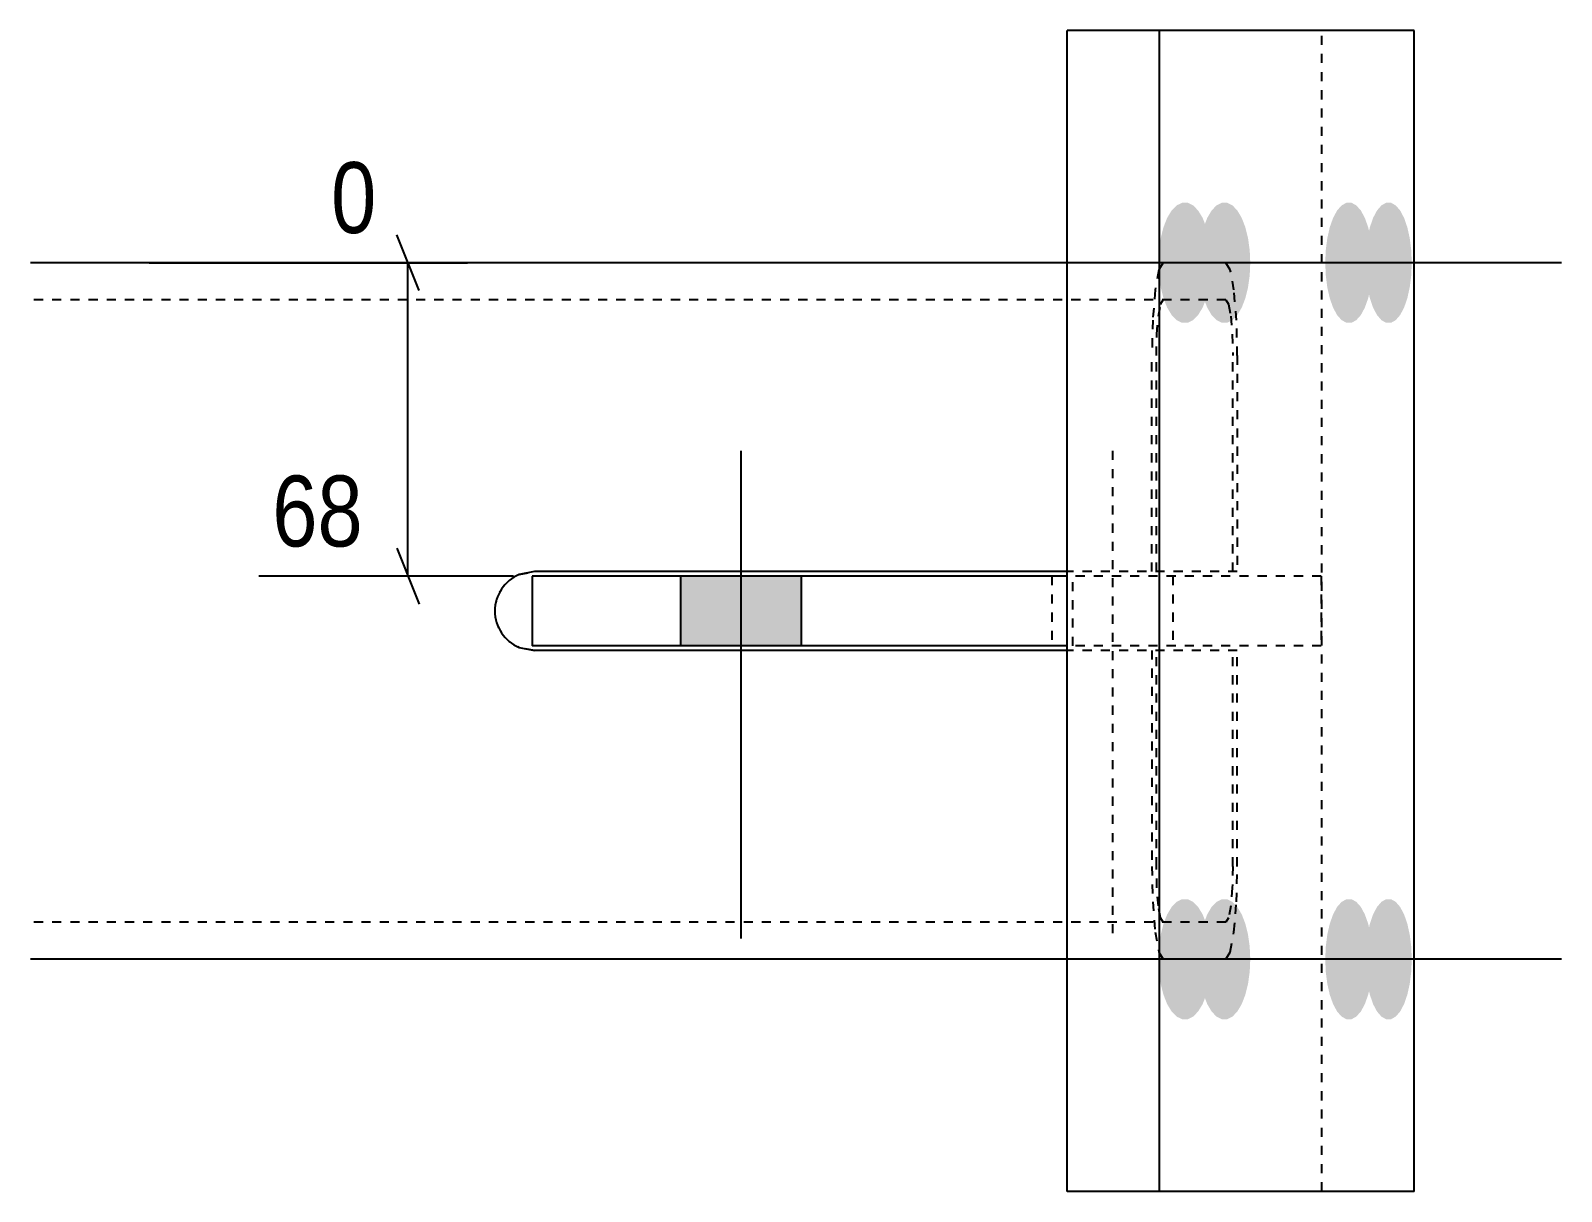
# Model space of a CAD drawing. Header units: millimetres. Extents: x 7 to 46952, y 6 to 1565.
# Drawn here: x 26872.4 to 27202.2, y 9.6 to 259.6 of the extents above; entities that cross this region are included whole.
import ezdxf

# ---------------------------------------------------------------- set-up
doc = ezdxf.new("R2010")
doc.units = ezdxf.units.MM
doc.linetypes.add('DXK_LINE_DOT2', pattern=[3.9198, 1.9599, -1.9599])
doc.layers.add('MÅLSÆTNING', color=7, linetype='Continuous')
doc.layers.add('STÅL', color=7, linetype='Continuous')
doc.styles.add('Arial Narrow', font='ARIALN.TTF', dxfattribs={"height": 0.2})

msp = doc.modelspace()

# ---------------------------------------------------------------- hatches: boundary and pattern name
at = {"layer": 'STÅL', "linetype": 'Continuous'}
for points in [[(27115.35, 209.6), (27115.48, 212.3), (27115.85, 214.89), (27116.44, 217.24), (27117.24, 219.26), (27118.2, 220.86), (27119.29, 221.96), (27120.46, 222.53), (27121.65, 222.53), (27122.82, 221.96), (27123.91, 220.86), (27124.88, 219.26), (27125.67, 217.24), (27126.27, 214.89), (27126.64, 212.3), (27126.76, 209.6), (27126.64, 206.9), (27126.27, 204.31), (27125.67, 201.96), (27124.88, 199.94), (27123.91, 198.34), (27122.82, 197.24), (27121.65, 196.67), (27120.46, 196.67), (27119.29, 197.24), (27118.2, 198.34), (27117.24, 199.94), (27116.44, 201.96), (27115.85, 204.31), (27115.48, 206.9)], [(27124.04, 209.6), (27124.16, 212.3), (27124.52, 214.89), (27125.1, 217.24), (27125.87, 219.26), (27126.81, 220.86), (27127.87, 221.96), (27129.01, 222.53), (27130.17, 222.53), (27131.3, 221.96), (27132.36, 220.86), (27133.3, 219.26), (27134.08, 217.24), (27134.66, 214.89), (27135.02, 212.3), (27135.14, 209.6), (27135.02, 206.9), (27134.66, 204.31), (27134.08, 201.96), (27133.3, 199.94), (27132.36, 198.34), (27131.3, 197.24), (27130.17, 196.67), (27129.01, 196.67), (27127.87, 197.24), (27126.81, 198.34), (27125.87, 199.94), (27125.1, 201.96), (27124.52, 204.31), (27124.16, 206.9)], [(27151.29, 209.6), (27151.4, 212.3), (27151.73, 214.89), (27152.26, 217.24), (27152.98, 219.26), (27153.84, 220.86), (27154.82, 221.96), (27155.87, 222.53), (27156.93, 222.53), (27157.98, 221.96), (27158.96, 220.86), (27159.82, 219.26), (27160.54, 217.24), (27161.07, 214.89), (27161.4, 212.3), (27161.51, 209.6), (27161.4, 206.9), (27161.07, 204.31), (27160.54, 201.96), (27159.82, 199.94), (27158.96, 198.34), (27157.98, 197.24), (27156.93, 196.67), (27155.87, 196.67), (27154.82, 197.24), (27153.84, 198.34), (27152.98, 199.94), (27152.26, 201.96), (27151.73, 204.31), (27151.4, 206.9)], [(27159.94, 209.6), (27160.05, 212.3), (27160.37, 214.89), (27160.9, 217.24), (27161.59, 219.26), (27162.44, 220.86), (27163.39, 221.96), (27164.41, 222.53), (27165.45, 222.53), (27166.47, 221.96), (27167.42, 220.86), (27168.27, 219.26), (27168.97, 217.24), (27169.49, 214.89), (27169.81, 212.3), (27169.92, 209.6), (27169.81, 206.9), (27169.49, 204.31), (27168.97, 201.96), (27168.27, 199.94), (27167.42, 198.34), (27166.47, 197.24), (27165.45, 196.67), (27164.41, 196.67), (27163.39, 197.24), (27162.44, 198.34), (27161.59, 199.94), (27160.9, 201.96), (27160.37, 204.31), (27160.05, 206.9)], [(27012.43, 127.1), (27038.43, 127.1), (27038.43, 142.1), (27012.43, 142.1)], [(27115.35, 59.6), (27115.48, 62.3), (27115.85, 64.89), (27116.44, 67.24), (27117.24, 69.26), (27118.2, 70.86), (27119.29, 71.96), (27120.46, 72.53), (27121.65, 72.53), (27122.82, 71.96), (27123.91, 70.86), (27124.88, 69.26), (27125.67, 67.24), (27126.27, 64.89), (27126.64, 62.3), (27126.76, 59.6), (27126.64, 56.9), (27126.27, 54.31), (27125.67, 51.96), (27124.88, 49.94), (27123.91, 48.34), (27122.82, 47.24), (27121.65, 46.67), (27120.46, 46.67), (27119.29, 47.24), (27118.2, 48.34), (27117.24, 49.94), (27116.44, 51.96), (27115.85, 54.31), (27115.48, 56.9)], [(27124.04, 59.6), (27124.16, 62.3), (27124.52, 64.89), (27125.1, 67.24), (27125.87, 69.26), (27126.81, 70.86), (27127.87, 71.96), (27129.01, 72.53), (27130.17, 72.53), (27131.3, 71.96), (27132.36, 70.86), (27133.3, 69.26), (27134.08, 67.24), (27134.66, 64.89), (27135.02, 62.3), (27135.14, 59.6), (27135.02, 56.9), (27134.66, 54.31), (27134.08, 51.96), (27133.3, 49.94), (27132.36, 48.34), (27131.3, 47.24), (27130.17, 46.67), (27129.01, 46.67), (27127.87, 47.24), (27126.81, 48.34), (27125.87, 49.94), (27125.1, 51.96), (27124.52, 54.31), (27124.16, 56.9)], [(27151.29, 59.6), (27151.4, 62.3), (27151.73, 64.89), (27152.26, 67.24), (27152.98, 69.26), (27153.84, 70.86), (27154.82, 71.96), (27155.87, 72.53), (27156.93, 72.53), (27157.98, 71.96), (27158.96, 70.86), (27159.82, 69.26), (27160.54, 67.24), (27161.07, 64.89), (27161.4, 62.3), (27161.51, 59.6), (27161.4, 56.9), (27161.07, 54.31), (27160.54, 51.96), (27159.82, 49.94), (27158.96, 48.34), (27157.98, 47.24), (27156.93, 46.67), (27155.87, 46.67), (27154.82, 47.24), (27153.84, 48.34), (27152.98, 49.94), (27152.26, 51.96), (27151.73, 54.31), (27151.4, 56.9)], [(27159.94, 59.6), (27160.05, 62.3), (27160.37, 64.89), (27160.9, 67.24), (27161.59, 69.26), (27162.44, 70.86), (27163.39, 71.96), (27164.41, 72.53), (27165.45, 72.53), (27166.47, 71.96), (27167.42, 70.86), (27168.27, 69.26), (27168.97, 67.24), (27169.49, 64.89), (27169.81, 62.3), (27169.92, 59.6), (27169.81, 56.9), (27169.49, 54.31), (27168.97, 51.96), (27168.27, 49.94), (27167.42, 48.34), (27166.47, 47.24), (27165.45, 46.67), (27164.41, 46.67), (27163.39, 47.24), (27162.44, 48.34), (27161.59, 49.94), (27160.9, 51.96), (27160.37, 54.31), (27160.05, 56.9)]]:
    msp.add_hatch(color=96, dxfattribs=at).paths.add_polyline_path(points)

# ---------------------------------------------------------------- linework, layer by layer
at = {"layer": 'MÅLSÆTNING', "color": 7, "linetype": 'Continuous'}
for p, q in [((26956.11, 203.6), (26951.31, 215.6)), ((26897.96, 209.6), (26966.51, 209.6)), ((26953.71, 142.1), (26953.71, 209.6)), ((26951.31, 148.1), (26956.11, 136.1)), ((26976.43, 142.1), (26921.58, 142.1))]:
    msp.add_line(p, q, dxfattribs=at)
at = {"layer": 'STÅL', "color": 2, "linetype": 'Continuous'}
for p, q in [((27095.72, 9.6), (27095.72, 259.6)), ((27170.41, 259.6), (27095.72, 259.6)), ((27115.57, 9.6), (27115.57, 259.6)), ((27170.41, 9.6), (27170.41, 259.6)), ((27095.72, 209.6), (26872.43, 209.6)), ((26980.93, 143.1), (26977.68, 142.45)), ((27095.72, 142.1), (26980.43, 142.1)), ((26980.43, 142.1), (26980.43, 127.1)), ((27095.72, 143.1), (26980.93, 143.1)), ((26977.68, 126.75), (26980.93, 126.1)), ((27095.72, 127.1), (26980.43, 127.1)), ((27095.72, 126.1), (26980.93, 126.1)), ((27095.72, 59.6), (26872.43, 59.6)), ((27170.41, 9.6), (27095.72, 9.6))]:
    msp.add_line(p, q, dxfattribs=at)
at = {"layer": 'STÅL', "color": 7, "linetype": 'DXK_LINE_DOT2'}
for p, q in [((27150.56, 9.6), (27150.56, 259.6)), ((27129.9, 209.6), (27095.72, 209.6)), ((27115.45, 208.08), (27114.65, 203.74)), ((27115.45, 208.08), (27115.57, 208.28)), ((27115.57, 208.28), (27116.39, 209.6)), ((27130.84, 208.08), (27129.9, 209.6)), ((27131.63, 203.74), (27130.84, 208.08)), ((27129.9, 201.6), (26872.43, 201.6)), ((27114.65, 203.74), (27114.12, 197.25)), ((27115.83, 200.69), (27116.39, 201.6)), ((27129.9, 201.6), (27130.46, 200.69)), ((27132.17, 197.25), (27131.63, 203.74)), ((27115.03, 194.19), (27115.35, 198.09)), ((27115.35, 198.09), (27115.83, 200.69)), ((27130.46, 200.69), (27130.94, 198.09)), ((27130.94, 198.09), (27131.26, 194.19)), ((27114.12, 197.25), (27113.93, 189.6)), ((27132.35, 189.6), (27132.17, 197.25)), ((27114.92, 189.6), (27115.03, 194.19)), ((27131.26, 194.19), (27131.37, 189.6)), ((27113.93, 143.1), (27113.93, 189.6)), ((27114.92, 143.1), (27114.92, 189.6)), ((27131.37, 143.1), (27131.37, 189.6)), ((27132.35, 189.6), (27132.35, 143.1)), ((26977.68, 142.45), (26980.93, 143.1)), ((27132.35, 143.1), (26980.93, 143.1)), ((27150.43, 142.1), (27095.72, 142.1)), ((27096.94, 127.1), (27096.94, 142.1)), ((27150.43, 142.1), (27150.43, 127.1)), ((26980.93, 126.1), (26977.68, 126.75)), ((27132.35, 126.1), (26980.93, 126.1)), ((27150.43, 127.1), (27095.72, 127.1)), ((27113.93, 126.1), (27113.93, 79.6)), ((27114.92, 79.6), (27114.92, 126.1)), ((27131.37, 79.6), (27131.37, 126.1)), ((27132.35, 79.6), (27132.35, 126.1)), ((27113.93, 79.6), (27114.12, 71.95)), ((27115.03, 75.01), (27114.92, 79.6)), ((27131.37, 79.6), (27131.26, 75.01)), ((27132.17, 71.95), (27132.35, 79.6)), ((27115.35, 71.11), (27115.03, 75.01)), ((27131.26, 75.01), (27130.94, 71.11)), ((27114.12, 71.95), (27114.65, 65.46)), ((27115.83, 68.51), (27115.35, 71.11)), ((27130.94, 71.11), (27130.46, 68.51)), ((27131.63, 65.46), (27132.17, 71.95)), ((27129.9, 67.6), (26872.43, 67.6)), ((27116.39, 67.6), (27115.83, 68.51)), ((27130.46, 68.51), (27129.9, 67.6)), ((27114.65, 65.46), (27115.45, 61.12)), ((27130.84, 61.12), (27131.63, 65.46)), ((27129.9, 59.6), (27095.72, 59.6)), ((27115.45, 61.12), (27116.39, 59.6)), ((27129.9, 59.6), (27130.84, 61.12))]:
    msp.add_line(p, q, dxfattribs=at)
at = {"layer": 'STÅL', "color": 96, "linetype": 'Continuous'}
for p, q in [((27158.28, 209.6), (27054.06, 209.6)), ((27166.81, 209.6), (27062.59, 209.6)), ((27193.62, 209.6), (27089.4, 209.6)), ((27202.15, 209.6), (27097.93, 209.6)), ((27025.43, 169.1), (27025.43, 64.1)), ((27012.43, 142.1), (27012.43, 127.1)), ((27038.43, 142.1), (27038.43, 127.1)), ((27158.28, 59.6), (27054.06, 59.6)), ((27166.81, 59.6), (27062.59, 59.6)), ((27193.62, 59.6), (27089.4, 59.6)), ((27202.15, 59.6), (27097.93, 59.6))]:
    msp.add_line(p, q, dxfattribs=at)
at = {"layer": 'STÅL', "color": 96, "linetype": 'DXK_LINE_DOT2'}
for p, q in [((27105.43, 169.1), (27105.43, 64.1)), ((27092.43, 142.1), (27092.43, 127.1)), ((27118.43, 142.1), (27118.43, 127.1))]:
    msp.add_line(p, q, dxfattribs=at)
at = {"layer": 'STÅL', "color": 2, "linetype": 'Continuous'}
msp.add_arc((26980.93, 134.6), 8.5, 112.5, 247.5, dxfattribs=at)
at = {"layer": 'STÅL', "color": 7, "linetype": 'DXK_LINE_DOT2'}
msp.add_arc((26980.93, 134.6), 8.5, 112.5, 247.5, dxfattribs=at)

# ---------------------------------------------------------------- wipeouts: each hides what was drawn before it
at = {"color": 0, "linetype": 'Continuous'}
msp.add_wipeout([(26947.19, 145.3), (26947.19, 167.7), (26921.29, 167.7), (26921.29, 145.3)], dxfattribs=at).dxf.layer = 'MÅLSÆTNING'

# ---------------------------------------------------------------- next in the draw order: texts
at = {"layer": 'MÅLSÆTNING', "color": 3, "linetype": 'Continuous', "style": 'Arial Narrow'}
msp.add_text('68', height=15.271, dxfattribs=at).set_placement((26924.49, 148.5))

# ---------------------------------------------------------------- next in the draw order: wipeouts: each hides what was drawn before it
at = {"color": 0, "linetype": 'Continuous'}
msp.add_wipeout([(26950.11, 212.8), (26950.11, 235.2), (26933.96, 235.2), (26933.96, 212.8)], dxfattribs=at).dxf.layer = 'MÅLSÆTNING'

# ---------------------------------------------------------------- next in the draw order: texts
at = {"layer": 'MÅLSÆTNING', "color": 3, "linetype": 'Continuous', "style": 'Arial Narrow'}
msp.add_text('0', height=15.27, dxfattribs=at).set_placement((26937.16, 216))

doc.saveas('drawing.dxf')
